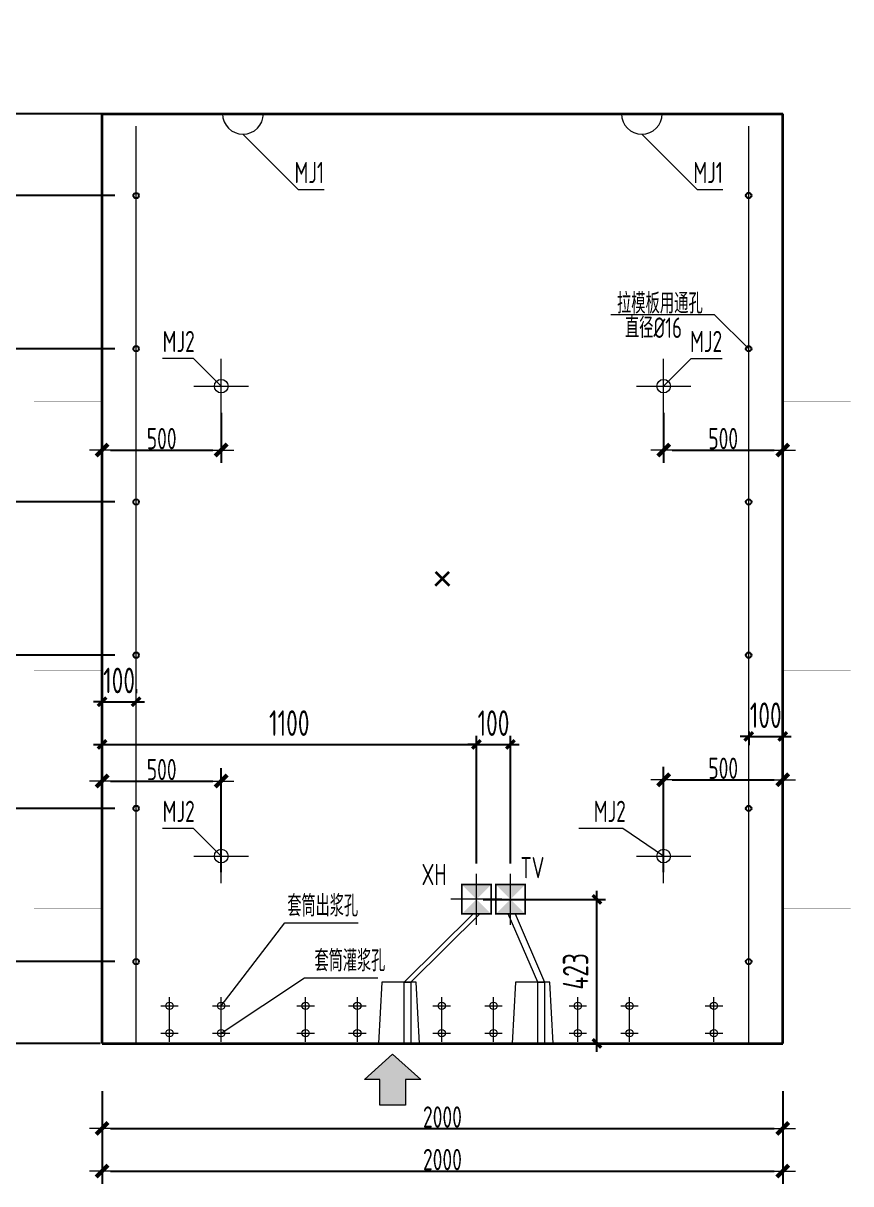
# Model space of a CAD drawing. Extents: x -85320 to 1679916, y -1321939 to 627.
# Drawn here: x 1567426 to 1577154, y -850904 to -837270 of the extents above; entities that cross this region are included whole.
import ezdxf
from ezdxf.enums import TextEntityAlignment as Align

# ---------------------------------------------------------------- set-up
doc = ezdxf.new("R2010")
doc.units = 0
doc.header["$LTSCALE"] = 1000
doc.linetypes.add('DOTE', pattern=[2.42, 2, -0.2, 0.02, -0.2])
for name, color, linetype in [('DIAN BOX', 7, 'Continuous'), ('S_WALL', 9, 'Continuous'), ('套筒垫片', 7, 'Continuous'), ('拉模', 7, 'Continuous'), ('详图符号', 7, 'Continuous')]:
    doc.layers.add(name, color=color, linetype=linetype)
for name, color, linetype, lineweight in [('WCOL', 7, 'Continuous', 0), ('参数表文字', 7, 'Continuous', 18), ('手孔', 6, 'Continuous', 0), ('直线', 7, 'Continuous', 18), ('预制墙埋件', 8, 'Continuous', 18), ('预制墙墙身水平筋', 130, 'Continuous', 18), ('预制墙墙身纵向受力筋', 1, 'Continuous', 18), ('预制墙详图标注', 3, 'Continuous', 18), ('预制墙详图轮廓', 3, 'Continuous', 35)]:
    doc.layers.add(name, color=color, linetype=linetype, lineweight=lineweight)
doc.styles.add('TSSD_Dimension', font='tssdeng.shx', dxfattribs={"width": 0.7, "bigfont": 'hztxt.shx'})
doc.styles.add('TSSD_Num', font='tssdeng.shx', dxfattribs={"width": 0.7, "bigfont": 'hztxt.shx'})
doc.styles.add('TSSD_Rein', font='Tssdeng.shx', dxfattribs={"width": 0.7, "bigfont": 'hztxt.shx'})
doc.styles.add('样式 1', font='yjkeng.shx', dxfattribs={"width": 0.7, "bigfont": 'yjkchn.shx'})
doc.dimstyles.new('标注', dxfattribs={"dimtxt": 300, "dimasz": 100, "dimexe": 100, "dimexo": 250, "dimgap": 100, "dimtad": 1, "dimdec": 0, "dimlfac": 0.25, "dimzin": 0, "dimdsep": 46, "dimtxsty": 'TSSD_Dimension', "dimblk": 'ARCHTICK', "dimcen": 0, "dimdle": 100, "dimclrt": 7, "dimadec": 0, "dimazin": 0, "dimtfac": 1, "dimtdec": 0, "dimtix": 1, "dimtmove": 2, "dimatfit": 3, "dimfxl": 1, "dimtolj": 1, "dimtzin": 0, "dimarcsym": 0})
doc.dimstyles.new('盈建科结构', dxfattribs={"dimscale": 100, "dimtxt": 2.5, "dimasz": 1, "dimexe": 1.5, "dimexo": 0.625, "dimgap": 0.1, "dimtad": 1, "dimdec": 0, "dimrnd": 1, "dimzin": 0, "dimdsep": 46, "dimtxsty": '样式 1', "dimblk": '_yjkbk', "dimblk1": 'ARCHTICK', "dimblk2": 'ARCHTICK', "dimcen": 0.09, "dimadec": 0, "dimazin": 0, "dimtfac": 1, "dimtdec": 4, "dimtix": 1, "dimtmove": 2, "dimatfit": 3, "dimfxl": 1, "dimtolj": 1, "dimtzin": 0, "dimarcsym": 0})

# ---------------------------------------------------------------- blocks, each defined once
blk = doc.blocks.new('_yjkbk')
blk.add_line((-1, 0), (1.5, 0))
blk.add_lwpolyline([(-0.7, -0.7, 0.5, 0.5, 0), (0.7, 0.7, 0.5, 0.5, 0)], format="xyseb")
blk = doc.blocks.new('*D1714')
at = {"layer": 'Defpoints', "color": 0, "transparency": 16777216}
for p in [(1568354, -849754), (1576354, -849754), (1576354, -850254)]:
    blk.add_point(p, dxfattribs=at)
at = {"layer": '预制墙详图标注', "color": 0, "lineweight": -2, "transparency": 16777216}
for p, q in [((1568354, -849816), (1568354, -850404)), ((1576354, -849816), (1576354, -850404)), ((1568454, -850254), (1576254, -850254))]:
    blk.add_line(p, q, dxfattribs=at)
at = {"layer": '预制墙详图标注', "color": 0, "lineweight": -2, "transparency": 16777216, "xscale": 100, "yscale": 100, "zscale": 100, "rotation": 180}
blk.add_blockref('_yjkbk', (1568354, -850254), dxfattribs=at)
at = {"layer": '预制墙详图标注', "color": 0, "lineweight": -2, "transparency": 16777216, "xscale": 100, "yscale": 100, "zscale": 100}
blk.add_blockref('_yjkbk', (1576354, -850254), dxfattribs=at)
at = {"layer": '预制墙详图标注', "color": 0, "transparency": 16777216, "insert": (1572354, -850244), "char_height": 250, "attachment_point": 8, "style": '样式 1'}
blk.add_mtext('\\A1;2000', dxfattribs=at)
blk = doc.blocks.new('_ArchTick')
at = {"color": 0, "linetype": 'ByBlock', "const_width": 0.4}
blk.add_lwpolyline([(-0.5, -0.5), (0.5, 0.5)], dxfattribs=at)
blk = doc.blocks.new('*D1715')
at = {"layer": 'Defpoints', "color": 0, "transparency": 16777216}
for p in [(1568354, -850254), (1576354, -850254), (1576354, -850754)]:
    blk.add_point(p, dxfattribs=at)
at = {"layer": '预制墙详图标注', "color": 0, "lineweight": -2, "transparency": 16777216}
for p, q in [((1568354, -850316), (1568354, -850904)), ((1576354, -850316), (1576354, -850904)), ((1568454, -850754), (1576254, -850754))]:
    blk.add_line(p, q, dxfattribs=at)
at = {"layer": '预制墙详图标注', "color": 0, "lineweight": -2, "transparency": 16777216, "xscale": 100, "yscale": 100, "zscale": 100, "rotation": 180}
blk.add_blockref('_yjkbk', (1568354, -850754), dxfattribs=at)
at = {"layer": '预制墙详图标注', "color": 0, "lineweight": -2, "transparency": 16777216, "xscale": 100, "yscale": 100, "zscale": 100}
blk.add_blockref('_yjkbk', (1576354, -850754), dxfattribs=at)
at = {"layer": '预制墙详图标注', "color": 0, "transparency": 16777216, "insert": (1572354, -850744), "char_height": 250, "attachment_point": 8, "style": '样式 1'}
blk.add_mtext('\\A1;2000', dxfattribs=at)
blk = doc.blocks.new('*D1669')
at = {"layer": 'Defpoints', "color": 0, "transparency": 16777216}
for p in [(1572582, -847562), (1574169, -847562), (1572634, -849254)]:
    blk.add_point(p, dxfattribs=at)
at = {"layer": 'WCOL', "color": 0, "lineweight": -2, "transparency": 16777216}
for p, q in [((1574169, -849354), (1574169, -847462)), ((1572832, -847562), (1574269, -847562)), ((1572884, -849254), (1574269, -849254))]:
    blk.add_line(p, q, dxfattribs=at)
at = {"layer": 'WCOL', "color": 0, "lineweight": -2, "transparency": 16777216, "xscale": 100, "yscale": 100, "zscale": 100}
for p, rotation in [((1574169, -847562), 90), ((1574169, -849254), 270)]:
    blk.add_blockref('_ArchTick', p, dxfattribs=dict(at, rotation=rotation))
at = {"layer": 'WCOL', "color": 7, "transparency": 16777216, "insert": (1573919, -848408), "char_height": 300, "attachment_point": 5, "rotation": 90, "style": 'TSSD_Dimension'}
blk.add_mtext('\\A1;423', dxfattribs=at)
blk = doc.blocks.new('线盒')
at = {"layer": 'DIAN BOX'}
h = blk.add_hatch(color=256, dxfattribs=at)
h.dxf.hatch_style = 1
h.paths.add_polyline_path([(1465682, -670175), (1465854, -670347), (1465510, -670347)])
at = {"color": 6, "const_width": 20}
blk.add_lwpolyline([(1465510, -670003), (1465854, -670003), (1465854, -670347), (1465510, -670347), (1465510, -670003)], dxfattribs=at)
at = {"layer": 'WCOL', "color": 4, "linetype": 'DOTE'}
for p, q in [((1465682, -670475), (1465682, -669876)), ((1465383, -670175), (1465982, -670175))]:
    blk.add_line(p, q, dxfattribs=at)
at = {"layer": 'WCOL', "color": 5}
blk.add_lwpolyline([(1465510, -670347), (1465854, -670347), (1465854, -670003), (1465510, -670003)], close=True, dxfattribs=at)
blk = doc.blocks.new('*D1670')
at = {"layer": 'Defpoints', "color": 0, "transparency": 16777216}
for p in [(1573154, -845742), (1572754, -847390), (1573154, -847390)]:
    blk.add_point(p, dxfattribs=at)
at = {"layer": 'WCOL', "color": 0, "lineweight": -2, "transparency": 16777216}
for p, q in [((1572754, -847140), (1572754, -845642)), ((1573154, -847140), (1573154, -845642)), ((1572754, -845742), (1572654, -845742)), ((1572754, -845742), (1573154, -845742)), ((1573154, -845742), (1573254, -845742))]:
    blk.add_line(p, q, dxfattribs=at)
at = {"layer": 'WCOL', "color": 0, "lineweight": -2, "transparency": 16777216, "xscale": 100, "yscale": 100, "zscale": 100}
blk.add_blockref('_ArchTick', (1572754, -845742), dxfattribs=at)
at = {"layer": 'WCOL', "color": 0, "lineweight": -2, "transparency": 16777216, "xscale": 100, "yscale": 100, "zscale": 100, "rotation": 180}
blk.add_blockref('_ArchTick', (1573154, -845742), dxfattribs=at)
at = {"layer": 'WCOL', "color": 7, "transparency": 16777216, "insert": (1572954, -845492), "char_height": 300, "attachment_point": 5, "style": 'TSSD_Dimension'}
blk.add_mtext('\\A1;100', dxfattribs=at)
blk = doc.blocks.new('*D1719')
at = {"layer": 'Defpoints', "color": 0, "transparency": 16777216}
for p in [(1572754, -845742), (1568354, -846514), (1572754, -847390)]:
    blk.add_point(p, dxfattribs=at)
at = {"layer": 'WCOL', "color": 0, "lineweight": -2, "transparency": 16777216}
for p, q in [((1568354, -846264), (1568354, -845642)), ((1572754, -847140), (1572754, -845642)), ((1568254, -845742), (1572854, -845742))]:
    blk.add_line(p, q, dxfattribs=at)
at = {"layer": 'WCOL', "color": 0, "lineweight": -2, "transparency": 16777216, "xscale": 100, "yscale": 100, "zscale": 100, "rotation": 180}
blk.add_blockref('_ArchTick', (1568354, -845742), dxfattribs=at)
at = {"layer": 'WCOL', "color": 0, "lineweight": -2, "transparency": 16777216, "xscale": 100, "yscale": 100, "zscale": 100}
blk.add_blockref('_ArchTick', (1572754, -845742), dxfattribs=at)
at = {"layer": 'WCOL', "color": 7, "transparency": 16777216, "insert": (1570554, -845492), "char_height": 300, "attachment_point": 5, "style": 'TSSD_Dimension'}
blk.add_mtext('\\A1;1100', dxfattribs=at)
blk = doc.blocks.new('*D2053')
at = {"layer": 'Defpoints', "color": 0, "transparency": 16777216}
for p in [(1568354, -841784), (1569754, -841784), (1569754, -842284)]:
    blk.add_point(p, dxfattribs=at)
at = {"layer": '预制墙详图标注', "color": 0, "lineweight": -2, "transparency": 16777216}
for p, q in [((1568354, -841846), (1568354, -842434)), ((1569754, -841846), (1569754, -842434)), ((1568454, -842284), (1569654, -842284))]:
    blk.add_line(p, q, dxfattribs=at)
at = {"layer": '预制墙详图标注', "color": 0, "lineweight": -2, "transparency": 16777216, "xscale": 100, "yscale": 100, "zscale": 100, "rotation": 180}
blk.add_blockref('_yjkbk', (1568354, -842284), dxfattribs=at)
at = {"layer": '预制墙详图标注', "color": 0, "lineweight": -2, "transparency": 16777216, "xscale": 100, "yscale": 100, "zscale": 100}
blk.add_blockref('_yjkbk', (1569754, -842284), dxfattribs=at)
at = {"layer": '预制墙详图标注', "color": 0, "transparency": 16777216, "insert": (1569054, -842274), "char_height": 250, "attachment_point": 8, "style": '样式 1'}
blk.add_mtext('\\A1;500', dxfattribs=at)
blk = doc.blocks.new('*D2054')
at = {"layer": 'Defpoints', "color": 0, "transparency": 16777216}
for p in [(1569754, -846172), (1568354, -847304), (1569754, -847304)]:
    blk.add_point(p, dxfattribs=at)
at = {"layer": '预制墙详图标注', "color": 0, "lineweight": -2, "transparency": 16777216}
for p, q in [((1568354, -847241), (1568354, -846022)), ((1569754, -847241), (1569754, -846022)), ((1568454, -846172), (1569654, -846172))]:
    blk.add_line(p, q, dxfattribs=at)
at = {"layer": '预制墙详图标注', "color": 0, "lineweight": -2, "transparency": 16777216, "xscale": 100, "yscale": 100, "zscale": 100, "rotation": 180}
blk.add_blockref('_yjkbk', (1568354, -846172), dxfattribs=at)
at = {"layer": '预制墙详图标注', "color": 0, "lineweight": -2, "transparency": 16777216, "xscale": 100, "yscale": 100, "zscale": 100}
blk.add_blockref('_yjkbk', (1569754, -846172), dxfattribs=at)
at = {"layer": '预制墙详图标注', "color": 0, "transparency": 16777216, "insert": (1569054, -846162), "char_height": 250, "attachment_point": 8, "style": '样式 1'}
blk.add_mtext('\\A1;500', dxfattribs=at)
blk = doc.blocks.new('*D2055')
at = {"layer": 'Defpoints', "color": 0, "transparency": 16777216}
for p in [(1574954, -841784), (1576354, -841784), (1576354, -842284)]:
    blk.add_point(p, dxfattribs=at)
at = {"layer": '预制墙详图标注', "color": 0, "lineweight": -2, "transparency": 16777216}
for p, q in [((1574954, -841846), (1574954, -842434)), ((1576354, -841846), (1576354, -842434)), ((1575054, -842284), (1576254, -842284))]:
    blk.add_line(p, q, dxfattribs=at)
at = {"layer": '预制墙详图标注', "color": 0, "lineweight": -2, "transparency": 16777216, "xscale": 100, "yscale": 100, "zscale": 100, "rotation": 180}
blk.add_blockref('_yjkbk', (1574954, -842284), dxfattribs=at)
at = {"layer": '预制墙详图标注', "color": 0, "lineweight": -2, "transparency": 16777216, "xscale": 100, "yscale": 100, "zscale": 100}
blk.add_blockref('_yjkbk', (1576354, -842284), dxfattribs=at)
at = {"layer": '预制墙详图标注', "color": 0, "transparency": 16777216, "insert": (1575654, -842274), "char_height": 250, "attachment_point": 8, "style": '样式 1'}
blk.add_mtext('\\A1;500', dxfattribs=at)
blk = doc.blocks.new('*D2056')
at = {"layer": 'Defpoints', "color": 0, "transparency": 16777216}
for p in [(1576354, -846157), (1574954, -847304), (1576354, -847304)]:
    blk.add_point(p, dxfattribs=at)
at = {"layer": '预制墙详图标注', "color": 0, "lineweight": -2, "transparency": 16777216}
for p, q in [((1574954, -847241), (1574954, -846007)), ((1576354, -847241), (1576354, -846007)), ((1575054, -846157), (1576254, -846157))]:
    blk.add_line(p, q, dxfattribs=at)
at = {"layer": '预制墙详图标注', "color": 0, "lineweight": -2, "transparency": 16777216, "xscale": 100, "yscale": 100, "zscale": 100, "rotation": 180}
blk.add_blockref('_yjkbk', (1574954, -846157), dxfattribs=at)
at = {"layer": '预制墙详图标注', "color": 0, "lineweight": -2, "transparency": 16777216, "xscale": 100, "yscale": 100, "zscale": 100}
blk.add_blockref('_yjkbk', (1576354, -846157), dxfattribs=at)
at = {"layer": '预制墙详图标注', "color": 0, "transparency": 16777216, "insert": (1575654, -846147), "char_height": 250, "attachment_point": 8, "style": '样式 1'}
blk.add_mtext('\\A1;500', dxfattribs=at)
blk = doc.blocks.new('*D2745')
at = {"layer": 'Defpoints', "color": 0, "transparency": 16777216}
for p in [(1575954, -845342), (1576354, -845342), (1576354, -845649)]:
    blk.add_point(p, dxfattribs=at)
at = {"layer": '拉模', "color": 0, "lineweight": -2, "transparency": 16777216}
for p, q in [((1575954, -845649), (1575854, -845649)), ((1575954, -845592), (1575954, -845749)), ((1575954, -845649), (1576354, -845649)), ((1576354, -845592), (1576354, -845749)), ((1576354, -845649), (1576454, -845649))]:
    blk.add_line(p, q, dxfattribs=at)
at = {"layer": '拉模', "color": 0, "lineweight": -2, "transparency": 16777216, "xscale": 100, "yscale": 100, "zscale": 100}
blk.add_blockref('_ArchTick', (1575954, -845649), dxfattribs=at)
at = {"layer": '拉模', "color": 0, "lineweight": -2, "transparency": 16777216, "xscale": 100, "yscale": 100, "zscale": 100, "rotation": 180}
blk.add_blockref('_ArchTick', (1576354, -845649), dxfattribs=at)
at = {"layer": '拉模', "color": 7, "lineweight": 0, "transparency": 16777216, "insert": (1576154, -845399), "char_height": 300, "attachment_point": 5, "style": 'TSSD_Dimension'}
blk.add_mtext('\\A1;100', dxfattribs=at)
blk = doc.blocks.new('*D3015')
at = {"layer": 'Defpoints', "color": 0, "transparency": 16777216}
for p in [(1020088, -842247), (1021395, -842247), (1021395, -843207)]:
    blk.add_point(p, dxfattribs=at)
at = {"layer": '拉模', "color": 0, "lineweight": -2, "transparency": 16777216}
for p, q in [((1020088, -843307), (1020088, -842147)), ((1021145, -842247), (1019988, -842247)), ((1021145, -843207), (1019988, -843207))]:
    blk.add_line(p, q, dxfattribs=at)
at = {"layer": '拉模', "color": 0, "lineweight": -2, "transparency": 16777216, "xscale": 100, "yscale": 100, "zscale": 100}
for p, rotation in [((1020088, -842247), 90), ((1020088, -843207), 270)]:
    blk.add_blockref('_ArchTick', p, dxfattribs=dict(at, rotation=rotation))
at = {"layer": '拉模', "color": 7, "transparency": 16777216, "insert": (1019838, -842727), "char_height": 300, "attachment_point": 5, "rotation": 90, "style": 'TSSD_Dimension'}
blk.add_mtext('\\A1;240', dxfattribs=at)
blk = doc.blocks.new('*D3016')
at = {"layer": 'Defpoints', "color": 0, "transparency": 16777216}
for p in [(1021167, -839295), (1021567, -839194), (1021567, -839295)]:
    blk.add_point(p, dxfattribs=at)
at = {"layer": '拉模', "color": 0, "lineweight": -2, "transparency": 16777216}
for p, q in [((1021167, -839045), (1021167, -839094)), ((1021567, -839045), (1021567, -839094)), ((1021167, -839194), (1021067, -839194)), ((1021167, -839194), (1021567, -839194)), ((1021567, -839194), (1021667, -839194))]:
    blk.add_line(p, q, dxfattribs=at)
at = {"layer": '拉模', "color": 0, "lineweight": -2, "transparency": 16777216, "xscale": 100, "yscale": 100, "zscale": 100}
blk.add_blockref('_ArchTick', (1021167, -839194), dxfattribs=at)
at = {"layer": '拉模', "color": 0, "lineweight": -2, "transparency": 16777216, "xscale": 100, "yscale": 100, "zscale": 100, "rotation": 180}
blk.add_blockref('_ArchTick', (1021567, -839194), dxfattribs=at)
at = {"layer": '拉模', "color": 7, "transparency": 16777216, "insert": (1021367, -838944), "char_height": 300, "attachment_point": 5, "style": 'TSSD_Dimension'}
blk.add_mtext('\\A1;100', dxfattribs=at)
blk = doc.blocks.new('*D3017')
at = {"layer": 'Defpoints', "color": 0, "transparency": 16777216}
for p in [(1021567, -840447), (1020088, -842247), (1021567, -842247)]:
    blk.add_point(p, dxfattribs=at)
at = {"layer": '拉模', "color": 0, "lineweight": -2, "transparency": 16777216}
for p, q in [((1020088, -840347), (1020088, -842347)), ((1021317, -840447), (1019988, -840447)), ((1021317, -842247), (1019988, -842247))]:
    blk.add_line(p, q, dxfattribs=at)
at = {"layer": '拉模', "color": 0, "lineweight": -2, "transparency": 16777216, "xscale": 100, "yscale": 100, "zscale": 100}
for p, rotation in [((1020088, -840447), 90), ((1020088, -842247), 270)]:
    blk.add_blockref('_ArchTick', p, dxfattribs=dict(at, rotation=rotation))
at = {"layer": '拉模', "color": 7, "transparency": 16777216, "insert": (1019838, -841347), "char_height": 300, "attachment_point": 5, "rotation": 90, "style": 'TSSD_Dimension'}
blk.add_mtext('\\A1;450', dxfattribs=at)
blk = doc.blocks.new('*D3018')
at = {"layer": 'Defpoints', "color": 0, "transparency": 16777216}
for p in [(1021567, -838647), (1020088, -840447), (1021567, -840447)]:
    blk.add_point(p, dxfattribs=at)
at = {"layer": '拉模', "color": 0, "lineweight": -2, "transparency": 16777216}
for p, q in [((1020088, -838547), (1020088, -840547)), ((1021317, -838647), (1019988, -838647)), ((1021317, -840447), (1019988, -840447))]:
    blk.add_line(p, q, dxfattribs=at)
at = {"layer": '拉模', "color": 0, "lineweight": -2, "transparency": 16777216, "xscale": 100, "yscale": 100, "zscale": 100}
for p, rotation in [((1020088, -838647), 90), ((1020088, -840447), 270)]:
    blk.add_blockref('_ArchTick', p, dxfattribs=dict(at, rotation=rotation))
at = {"layer": '拉模', "color": 7, "transparency": 16777216, "insert": (1019838, -839547), "char_height": 300, "attachment_point": 5, "rotation": 90, "style": 'TSSD_Dimension'}
blk.add_mtext('\\A1;450', dxfattribs=at)
blk = doc.blocks.new('*D3019')
at = {"layer": 'Defpoints', "color": 0, "transparency": 16777216}
for p in [(1021567, -836847), (1020088, -838647), (1021567, -838647)]:
    blk.add_point(p, dxfattribs=at)
at = {"layer": '拉模', "color": 0, "lineweight": -2, "transparency": 16777216}
for p, q in [((1021317, -836847), (1019988, -836847)), ((1020088, -836747), (1020088, -838747)), ((1021317, -838647), (1019988, -838647))]:
    blk.add_line(p, q, dxfattribs=at)
at = {"layer": '拉模', "color": 0, "lineweight": -2, "transparency": 16777216, "xscale": 100, "yscale": 100, "zscale": 100}
for p, rotation in [((1020088, -836847), 90), ((1020088, -838647), 270)]:
    blk.add_blockref('_ArchTick', p, dxfattribs=dict(at, rotation=rotation))
at = {"layer": '拉模', "color": 7, "transparency": 16777216, "insert": (1019838, -837747), "char_height": 300, "attachment_point": 5, "rotation": 90, "style": 'TSSD_Dimension'}
blk.add_mtext('\\A1;450', dxfattribs=at)
blk = doc.blocks.new('*D3020')
at = {"layer": 'Defpoints', "color": 0, "transparency": 16777216}
for p in [(1021567, -835047), (1020088, -836847), (1021567, -836847)]:
    blk.add_point(p, dxfattribs=at)
at = {"layer": '拉模', "color": 0, "lineweight": -2, "transparency": 16777216}
for p, q in [((1020088, -834947), (1020088, -836947)), ((1021317, -835047), (1019988, -835047)), ((1021317, -836847), (1019988, -836847))]:
    blk.add_line(p, q, dxfattribs=at)
at = {"layer": '拉模', "color": 0, "lineweight": -2, "transparency": 16777216, "xscale": 100, "yscale": 100, "zscale": 100}
for p, rotation in [((1020088, -835047), 90), ((1020088, -836847), 270)]:
    blk.add_blockref('_ArchTick', p, dxfattribs=dict(at, rotation=rotation))
at = {"layer": '拉模', "color": 7, "transparency": 16777216, "insert": (1019838, -835947), "char_height": 300, "attachment_point": 5, "rotation": 90, "style": 'TSSD_Dimension'}
blk.add_mtext('\\A1;450', dxfattribs=at)
blk = doc.blocks.new('*D3021')
at = {"layer": 'Defpoints', "color": 0, "transparency": 16777216}
for p in [(1021567, -833247), (1020088, -835047), (1021567, -835047)]:
    blk.add_point(p, dxfattribs=at)
at = {"layer": '拉模', "color": 0, "lineweight": -2, "transparency": 16777216}
for p, q in [((1020088, -833147), (1020088, -835147)), ((1021317, -833247), (1019988, -833247)), ((1021317, -835047), (1019988, -835047))]:
    blk.add_line(p, q, dxfattribs=at)
at = {"layer": '拉模', "color": 0, "lineweight": -2, "transparency": 16777216, "xscale": 100, "yscale": 100, "zscale": 100}
for p, rotation in [((1020088, -833247), 90), ((1020088, -835047), 270)]:
    blk.add_blockref('_ArchTick', p, dxfattribs=dict(at, rotation=rotation))
at = {"layer": '拉模', "color": 7, "transparency": 16777216, "insert": (1019838, -834147), "char_height": 300, "attachment_point": 5, "rotation": 90, "style": 'TSSD_Dimension'}
blk.add_mtext('\\A1;450', dxfattribs=at)
blk = doc.blocks.new('*D3022')
at = {"layer": 'Defpoints', "color": 0, "transparency": 16777216}
for p in [(1020088, -832287), (1021567, -832287), (1021567, -833247)]:
    blk.add_point(p, dxfattribs=at)
at = {"layer": '拉模', "color": 0, "lineweight": -2, "transparency": 16777216}
for p, q in [((1020088, -833347), (1020088, -832187)), ((1021317, -832287), (1019988, -832287)), ((1021317, -833247), (1019988, -833247))]:
    blk.add_line(p, q, dxfattribs=at)
at = {"layer": '拉模', "color": 0, "lineweight": -2, "transparency": 16777216, "xscale": 100, "yscale": 100, "zscale": 100}
for p, rotation in [((1020088, -832287), 90), ((1020088, -833247), 270)]:
    blk.add_blockref('_ArchTick', p, dxfattribs=dict(at, rotation=rotation))
at = {"layer": '拉模', "color": 7, "transparency": 16777216, "insert": (1019838, -832767), "char_height": 300, "attachment_point": 5, "rotation": 90, "style": 'TSSD_Dimension'}
blk.add_mtext('\\A1;240', dxfattribs=at)
blk = doc.blocks.new('拉模孔')
at = {"layer": 'S_WALL'}
for centre in [(1021567.4, -833246.6), (1021567.4, -835046.6), (1021567.4, -836846.6), (1021567.4, -838646.6), (1021567.4, -840446.6), (1021567.4, -842246.6)]:
    blk.add_circle(centre, 32, dxfattribs=at)
at = {"layer": '拉模', "color": 3, "lineweight": 0}
blk.add_line((1021567.4, -843206.6), (1021567.4, -832432.7), dxfattribs=at)
at = {"layer": '拉模', "color": 3}
for base, p1, p2, picture, middle in [((1020088.1, -832286.6), (1021567.4, -833246.6), (1021567.4, -832286.6), '*D3022', (1019838.1, -832766.6)), ((1020088.1, -835046.6), (1021567.4, -833246.6), (1021567.4, -835046.6), '*D3021', (1019838.1, -834146.6)), ((1020088.1, -836846.6), (1021567.4, -835046.6), (1021567.4, -836846.6), '*D3020', (1019838.1, -835946.6)), ((1020088.1, -838646.6), (1021567.4, -836846.6), (1021567.4, -838646.6), '*D3019', (1019838.1, -837746.6)), ((1020088.1, -840446.6), (1021567.4, -838646.6), (1021567.4, -840446.6), '*D3018', (1019838.1, -839546.6)), ((1020088.1, -842246.6), (1021567.4, -840446.6), (1021567.4, -842246.6), '*D3017', (1019838.1, -841346.6)), ((1020088.1, -842246.6), (1021395.2, -843206.6), (1021395.2, -842246.6), '*D3015', (1019838.1, -842726.6))]:
    dim = blk.add_linear_dim(base=base, p1=p1, p2=p2, angle=90, dimstyle='标注', dxfattribs=at)
    dim.commit()
    dim.dimension.update_dxf_attribs({"geometry": picture, "text_midpoint": middle})
dim = blk.add_linear_dim(base=(1021567.4, -839193.9), p1=(1021167.4, -839294.6), p2=(1021567.4, -839294.6), dimstyle='标注', dxfattribs=at)
dim.commit()
dim.dimension.update_dxf_attribs({"geometry": '*D3016', "text_midpoint": (1021367.4, -838943.9)})

msp = doc.modelspace()

# ---------------------------------------------------------------- hatches: boundary and pattern name
at = {"layer": 'DIAN BOX'}
h = msp.add_hatch(color=256, dxfattribs=at)
h.dxf.hatch_style = 1
h.paths.add_polyline_path([(1572753.684, -847561.636), (1572925.684, -847389.636), (1572581.684, -847389.636)])
h = msp.add_hatch(color=256, dxfattribs=at)
h.dxf.hatch_style = 1
h.paths.add_polyline_path([(1573153.684, -847561.636), (1573325.684, -847389.636), (1572981.684, -847389.636)])
at = {"layer": 'WCOL'}
h = msp.add_hatch(color=4, dxfattribs=at)
h.dxf.hatch_style = 1
h.paths.add_polyline_path([(1572098.15, -849679.063), (1571918.15, -849679.063), (1571918.15, -849979.063), (1571618.15, -849979.063), (1571618.15, -849679.063), (1571438.15, -849679.063), (1571768.15, -849379.063)])

# ---------------------------------------------------------------- linework, layer by layer
at = {"layer": 'S_WALL'}
for centre in [(1575953.684, -839293.637), (1575953.684, -841093.637), (1575953.684, -842893.637), (1575953.684, -844693.637), (1575953.684, -846493.637), (1575953.684, -848293.637)]:
    msp.add_circle(centre, 32, dxfattribs=at)
at = {"layer": 'WCOL', "color": 7}
for points in [[(1571903.882, -848533.636), (1571983.882, -848533.636), (1572793.684, -847733.636), (1572713.684, -847733.636)], [(1573555.067, -848533.636), (1573475.067, -848533.636), (1573128.472, -847733.636), (1573208.472, -847733.636)]]:
    msp.add_lwpolyline(points, close=True, dxfattribs=at)
at = {"layer": 'WCOL'}
msp.add_lwpolyline([(1572098.15, -849679.063), (1571918.15, -849679.063), (1571918.15, -849979.063), (1571618.15, -849979.063), (1571618.15, -849679.063), (1571438.15, -849679.063), (1571768.15, -849379.063), (1572098.15, -849679.063)], dxfattribs=at)
at = {"layer": '套筒垫片', "linetype": 'Continuous', "lineweight": 0}
msp.add_lwpolyline([(1575953.684, -841093.637), (1575553.684, -840693.637), (1574333.609, -840693.637)], dxfattribs=at)
at = {"layer": '手孔', "color": 6}
for points in [[(1571603.413, -849253.636), (1572083.413, -849253.636), (1572043.413, -848533.636), (1571643.413, -848533.636)], [(1573174.597, -849253.636), (1573654.597, -849253.636), (1573614.597, -848533.636), (1573214.597, -848533.636)]]:
    msp.add_lwpolyline(points, close=True, dxfattribs=at)
at = {"layer": '手孔', "color": 4}
for points in [[(1571983.882, -849253.636), (1571903.882, -849253.636), (1571903.882, -848533.636), (1571983.882, -848533.636)], [(1573555.067, -849253.636), (1573475.067, -849253.636), (1573475.067, -848533.636), (1573555.067, -848533.636)]]:
    msp.add_lwpolyline(points, close=True, dxfattribs=at)
at = {"layer": '拉模', "color": 3, "lineweight": 0}
msp.add_line((1575953.684, -849253.637), (1575953.684, -838479.737), dxfattribs=at)
at = {"layer": '直线', "lineweight": 18}
for points in [[(1570009.684, -838573.636), (1570659.684, -839223.636), (1570962.568, -839223.636)], [(1574697.684, -838573.636), (1575347.684, -839223.636), (1575650.568, -839223.636)], [(1569753.684, -841533.636), (1569428.684, -841208.636), (1569065.222, -841208.636)], [(1574953.684, -841533.636), (1575278.684, -841208.636), (1575642.145, -841208.636)], [(1569753.684, -847053.636), (1569428.684, -846728.636), (1569065.222, -846728.636)], [(1574953.684, -847053.636), (1574475.252, -846728.636), (1573958.609, -846728.636)], [(1569753.684, -848813.636), (1570502.263, -847838.636), (1571362.105, -847838.636)], [(1569753.684, -849133.636), (1570733.605, -848483.636), (1571593.448, -848483.636)]]:
    msp.add_lwpolyline(points, dxfattribs=at)
at = {"layer": '预制墙埋件', "lineweight": 18}
for p, q in [((1569753.684, -841853.636), (1569753.684, -841213.636)), ((1574953.684, -841853.636), (1574953.684, -841213.636)), ((1569433.684, -841533.636), (1570073.684, -841533.636)), ((1574633.684, -841533.636), (1575273.684, -841533.636)), ((1569753.684, -847373.636), (1569753.684, -846733.636)), ((1574953.684, -847373.636), (1574953.684, -846733.636)), ((1569433.684, -847053.636), (1570073.684, -847053.636)), ((1574633.684, -847053.636), (1575273.684, -847053.636))]:
    msp.add_line(p, q, dxfattribs=at)
for centre in [(1569753.684, -841533.636), (1574953.684, -841533.636), (1569753.684, -847053.636), (1574953.684, -847053.636)]:
    msp.add_circle(centre, 80, dxfattribs=at)
for centre in [(1570009.684, -838333.636), (1574697.684, -838333.636)]:
    msp.add_arc(centre, 240, 180, 0, dxfattribs=at)
at = {"layer": '预制墙墙身水平筋', "lineweight": 18, "const_width": 0.18}
for points in [[(1567690.219, -838493.636), (1567553.684, -838493.636), (1567553.684, -838453.636), (1568353.684, -838453.636), (1568353.684, -838493.636), (1567553.684, -838493.636), (1567553.684, -838453.636), (1567690.219, -838453.636)], [(1567690.219, -838493.636), (1567553.684, -838493.636), (1567553.684, -838453.636), (1568353.684, -838453.636), (1568353.684, -838493.636), (1567553.684, -838493.636), (1567553.684, -838453.636), (1567690.219, -838453.636)], [(1576353.684, -838453.636), (1577153.684, -838453.636), (1577153.684, -838493.636), (1577017.148, -838493.636), (1577017.148, -838453.636), (1577153.684, -838453.636), (1577153.684, -838493.636), (1576353.684, -838493.636)], [(1576353.684, -838453.636), (1577153.684, -838453.636), (1577153.684, -838493.636), (1577017.148, -838493.636), (1577017.148, -838453.636), (1577153.684, -838453.636), (1577153.684, -838493.636), (1576353.684, -838493.636)], [(1567690.219, -839313.636), (1567553.684, -839313.636), (1567553.684, -839273.636), (1568353.684, -839273.636), (1568353.684, -839313.636), (1567553.684, -839313.636), (1567553.684, -839273.636), (1567690.219, -839273.636)], [(1567690.219, -839313.636), (1567553.684, -839313.636), (1567553.684, -839273.636), (1568353.684, -839273.636), (1568353.684, -839313.636), (1567553.684, -839313.636), (1567553.684, -839273.636), (1567690.219, -839273.636)], [(1576353.684, -839273.636), (1577153.684, -839273.636), (1577153.684, -839313.636), (1577017.148, -839313.636), (1577017.148, -839273.636), (1577153.684, -839273.636), (1577153.684, -839313.636), (1576353.684, -839313.636)], [(1576353.684, -839273.636), (1577153.684, -839273.636), (1577153.684, -839313.636), (1577017.148, -839313.636), (1577017.148, -839273.636), (1577153.684, -839273.636), (1577153.684, -839313.636), (1576353.684, -839313.636)], [(1567690.219, -840113.636), (1567553.684, -840113.636), (1567553.684, -840073.636), (1568353.684, -840073.636), (1568353.684, -840113.636), (1567553.684, -840113.636), (1567553.684, -840073.636), (1567690.219, -840073.636)], [(1567690.219, -840113.636), (1567553.684, -840113.636), (1567553.684, -840073.636), (1568353.684, -840073.636), (1568353.684, -840113.636), (1567553.684, -840113.636), (1567553.684, -840073.636), (1567690.219, -840073.636)], [(1576353.684, -840073.636), (1577153.684, -840073.636), (1577153.684, -840113.636), (1577017.148, -840113.636), (1577017.148, -840073.636), (1577153.684, -840073.636), (1577153.684, -840113.636), (1576353.684, -840113.636)], [(1576353.684, -840073.636), (1577153.684, -840073.636), (1577153.684, -840113.636), (1577017.148, -840113.636), (1577017.148, -840073.636), (1577153.684, -840073.636), (1577153.684, -840113.636), (1576353.684, -840113.636)], [(1567690.219, -840913.636), (1567553.684, -840913.636), (1567553.684, -840873.636), (1568353.684, -840873.636), (1568353.684, -840913.636), (1567553.684, -840913.636), (1567553.684, -840873.636), (1567690.219, -840873.636)], [(1567690.219, -840913.636), (1567553.684, -840913.636), (1567553.684, -840873.636), (1568353.684, -840873.636), (1568353.684, -840913.636), (1567553.684, -840913.636), (1567553.684, -840873.636), (1567690.219, -840873.636)], [(1576353.684, -840873.636), (1577153.684, -840873.636), (1577153.684, -840913.636), (1577017.148, -840913.636), (1577017.148, -840873.636), (1577153.684, -840873.636), (1577153.684, -840913.636), (1576353.684, -840913.636)], [(1576353.684, -840873.636), (1577153.684, -840873.636), (1577153.684, -840913.636), (1577017.148, -840913.636), (1577017.148, -840873.636), (1577153.684, -840873.636), (1577153.684, -840913.636), (1576353.684, -840913.636)], [(1567690.219, -841713.636), (1567553.684, -841713.636), (1567553.684, -841673.636), (1568353.684, -841673.636), (1568353.684, -841713.636), (1567553.684, -841713.636), (1567553.684, -841673.636), (1567690.219, -841673.636)], [(1567690.219, -841713.636), (1567553.684, -841713.636), (1567553.684, -841673.636), (1568353.684, -841673.636), (1568353.684, -841713.636), (1567553.684, -841713.636), (1567553.684, -841673.636), (1567690.219, -841673.636)], [(1576353.684, -841673.636), (1577153.684, -841673.636), (1577153.684, -841713.636), (1577017.148, -841713.636), (1577017.148, -841673.636), (1577153.684, -841673.636), (1577153.684, -841713.636), (1576353.684, -841713.636)], [(1576353.684, -841673.636), (1577153.684, -841673.636), (1577153.684, -841713.636), (1577017.148, -841713.636), (1577017.148, -841673.636), (1577153.684, -841673.636), (1577153.684, -841713.636), (1576353.684, -841713.636)], [(1567690.219, -842513.636), (1567553.684, -842513.636), (1567553.684, -842473.636), (1568353.684, -842473.636), (1568353.684, -842513.636), (1567553.684, -842513.636), (1567553.684, -842473.636), (1567690.219, -842473.636)], [(1567690.219, -842513.636), (1567553.684, -842513.636), (1567553.684, -842473.636), (1568353.684, -842473.636), (1568353.684, -842513.636), (1567553.684, -842513.636), (1567553.684, -842473.636), (1567690.219, -842473.636)], [(1576353.684, -842473.636), (1577153.684, -842473.636), (1577153.684, -842513.636), (1577017.148, -842513.636), (1577017.148, -842473.636), (1577153.684, -842473.636), (1577153.684, -842513.636), (1576353.684, -842513.636)], [(1576353.684, -842473.636), (1577153.684, -842473.636), (1577153.684, -842513.636), (1577017.148, -842513.636), (1577017.148, -842473.636), (1577153.684, -842473.636), (1577153.684, -842513.636), (1576353.684, -842513.636)], [(1567690.219, -843313.636), (1567553.684, -843313.636), (1567553.684, -843273.636), (1568353.684, -843273.636), (1568353.684, -843313.636), (1567553.684, -843313.636), (1567553.684, -843273.636), (1567690.219, -843273.636)], [(1567690.219, -843313.636), (1567553.684, -843313.636), (1567553.684, -843273.636), (1568353.684, -843273.636), (1568353.684, -843313.636), (1567553.684, -843313.636), (1567553.684, -843273.636), (1567690.219, -843273.636)], [(1576353.684, -843273.636), (1577153.684, -843273.636), (1577153.684, -843313.636), (1577017.148, -843313.636), (1577017.148, -843273.636), (1577153.684, -843273.636), (1577153.684, -843313.636), (1576353.684, -843313.636)], [(1576353.684, -843273.636), (1577153.684, -843273.636), (1577153.684, -843313.636), (1577017.148, -843313.636), (1577017.148, -843273.636), (1577153.684, -843273.636), (1577153.684, -843313.636), (1576353.684, -843313.636)], [(1567690.219, -844113.636), (1567553.684, -844113.636), (1567553.684, -844073.636), (1568353.684, -844073.636), (1568353.684, -844113.636), (1567553.684, -844113.636), (1567553.684, -844073.636), (1567690.219, -844073.636)], [(1567690.219, -844113.636), (1567553.684, -844113.636), (1567553.684, -844073.636), (1568353.684, -844073.636), (1568353.684, -844113.636), (1567553.684, -844113.636), (1567553.684, -844073.636), (1567690.219, -844073.636)], [(1576353.684, -844073.636), (1577153.684, -844073.636), (1577153.684, -844113.636), (1577017.148, -844113.636), (1577017.148, -844073.636), (1577153.684, -844073.636), (1577153.684, -844113.636), (1576353.684, -844113.636)], [(1576353.684, -844073.636), (1577153.684, -844073.636), (1577153.684, -844113.636), (1577017.148, -844113.636), (1577017.148, -844073.636), (1577153.684, -844073.636), (1577153.684, -844113.636), (1576353.684, -844113.636)], [(1567690.219, -844913.636), (1567553.684, -844913.636), (1567553.684, -844873.636), (1568353.684, -844873.636), (1568353.684, -844913.636), (1567553.684, -844913.636), (1567553.684, -844873.636), (1567690.219, -844873.636)], [(1567690.219, -844913.636), (1567553.684, -844913.636), (1567553.684, -844873.636), (1568353.684, -844873.636), (1568353.684, -844913.636), (1567553.684, -844913.636), (1567553.684, -844873.636), (1567690.219, -844873.636)], [(1576353.684, -844873.636), (1577153.684, -844873.636), (1577153.684, -844913.636), (1577017.148, -844913.636), (1577017.148, -844873.636), (1577153.684, -844873.636), (1577153.684, -844913.636), (1576353.684, -844913.636)], [(1576353.684, -844873.636), (1577153.684, -844873.636), (1577153.684, -844913.636), (1577017.148, -844913.636), (1577017.148, -844873.636), (1577153.684, -844873.636), (1577153.684, -844913.636), (1576353.684, -844913.636)], [(1567690.219, -845713.636), (1567553.684, -845713.636), (1567553.684, -845673.636), (1568353.684, -845673.636), (1568353.684, -845713.636), (1567553.684, -845713.636), (1567553.684, -845673.636), (1567690.219, -845673.636)], [(1567690.219, -845713.636), (1567553.684, -845713.636), (1567553.684, -845673.636), (1568353.684, -845673.636), (1568353.684, -845713.636), (1567553.684, -845713.636), (1567553.684, -845673.636), (1567690.219, -845673.636)], [(1576353.684, -845673.636), (1577153.684, -845673.636), (1577153.684, -845713.636), (1577017.148, -845713.636), (1577017.148, -845673.636), (1577153.684, -845673.636), (1577153.684, -845713.636), (1576353.684, -845713.636)], [(1576353.684, -845673.636), (1577153.684, -845673.636), (1577153.684, -845713.636), (1577017.148, -845713.636), (1577017.148, -845673.636), (1577153.684, -845673.636), (1577153.684, -845713.636), (1576353.684, -845713.636)], [(1567690.219, -846513.636), (1567553.684, -846513.636), (1567553.684, -846473.636), (1568353.684, -846473.636), (1568353.684, -846513.636), (1567553.684, -846513.636), (1567553.684, -846473.636), (1567690.219, -846473.636)], [(1567690.219, -846513.636), (1567553.684, -846513.636), (1567553.684, -846473.636), (1568353.684, -846473.636), (1568353.684, -846513.636), (1567553.684, -846513.636), (1567553.684, -846473.636), (1567690.219, -846473.636)], [(1576353.684, -846473.636), (1577153.684, -846473.636), (1577153.684, -846513.636), (1577017.148, -846513.636), (1577017.148, -846473.636), (1577153.684, -846473.636), (1577153.684, -846513.636), (1576353.684, -846513.636)], [(1576353.684, -846473.636), (1577153.684, -846473.636), (1577153.684, -846513.636), (1577017.148, -846513.636), (1577017.148, -846473.636), (1577153.684, -846473.636), (1577153.684, -846513.636), (1576353.684, -846513.636)], [(1567690.219, -847313.636), (1567553.684, -847313.636), (1567553.684, -847273.636), (1568353.684, -847273.636), (1568353.684, -847313.636), (1567553.684, -847313.636), (1567553.684, -847273.636), (1567690.219, -847273.636)], [(1567690.219, -847313.636), (1567553.684, -847313.636), (1567553.684, -847273.636), (1568353.684, -847273.636), (1568353.684, -847313.636), (1567553.684, -847313.636), (1567553.684, -847273.636), (1567690.219, -847273.636)], [(1576353.684, -847273.636), (1577153.684, -847273.636), (1577153.684, -847313.636), (1577017.148, -847313.636), (1577017.148, -847273.636), (1577153.684, -847273.636), (1577153.684, -847313.636), (1576353.684, -847313.636)], [(1576353.684, -847273.636), (1577153.684, -847273.636), (1577153.684, -847313.636), (1577017.148, -847313.636), (1577017.148, -847273.636), (1577153.684, -847273.636), (1577153.684, -847313.636), (1576353.684, -847313.636)], [(1567690.219, -847713.636), (1567553.684, -847713.636), (1567553.684, -847673.636), (1568353.684, -847673.636), (1568353.684, -847713.636), (1567553.684, -847713.636), (1567553.684, -847673.636), (1567690.219, -847673.636)], [(1567690.219, -847713.636), (1567553.684, -847713.636), (1567553.684, -847673.636), (1568353.684, -847673.636), (1568353.684, -847713.636), (1567553.684, -847713.636), (1567553.684, -847673.636), (1567690.219, -847673.636)], [(1576353.684, -847673.636), (1577153.684, -847673.636), (1577153.684, -847713.636), (1577017.148, -847713.636), (1577017.148, -847673.636), (1577153.684, -847673.636), (1577153.684, -847713.636), (1576353.684, -847713.636)], [(1576353.684, -847673.636), (1577153.684, -847673.636), (1577153.684, -847713.636), (1577017.148, -847713.636), (1577017.148, -847673.636), (1577153.684, -847673.636), (1577153.684, -847713.636), (1576353.684, -847713.636)], [(1567690.219, -848113.636), (1567553.684, -848113.636), (1567553.684, -848073.636), (1568353.684, -848073.636), (1568353.684, -848113.636), (1567553.684, -848113.636), (1567553.684, -848073.636), (1567690.219, -848073.636)], [(1567690.219, -848113.636), (1567553.684, -848113.636), (1567553.684, -848073.636), (1568353.684, -848073.636), (1568353.684, -848113.636), (1567553.684, -848113.636), (1567553.684, -848073.636), (1567690.219, -848073.636)], [(1576353.684, -848073.636), (1577153.684, -848073.636), (1577153.684, -848113.636), (1577017.148, -848113.636), (1577017.148, -848073.636), (1577153.684, -848073.636), (1577153.684, -848113.636), (1576353.684, -848113.636)], [(1576353.684, -848073.636), (1577153.684, -848073.636), (1577153.684, -848113.636), (1577017.148, -848113.636), (1577017.148, -848073.636), (1577153.684, -848073.636), (1577153.684, -848113.636), (1576353.684, -848113.636)], [(1567690.219, -848513.636), (1567553.684, -848513.636), (1567553.684, -848473.636), (1568353.684, -848473.636), (1568353.684, -848513.636), (1567553.684, -848513.636), (1567553.684, -848473.636), (1567690.219, -848473.636)], [(1567690.219, -848513.636), (1567553.684, -848513.636), (1567553.684, -848473.636), (1568353.684, -848473.636), (1568353.684, -848513.636), (1567553.684, -848513.636), (1567553.684, -848473.636), (1567690.219, -848473.636)], [(1576353.684, -848473.636), (1577153.684, -848473.636), (1577153.684, -848513.636), (1577017.148, -848513.636), (1577017.148, -848473.636), (1577153.684, -848473.636), (1577153.684, -848513.636), (1576353.684, -848513.636)], [(1576353.684, -848473.636), (1577153.684, -848473.636), (1577153.684, -848513.636), (1577017.148, -848513.636), (1577017.148, -848473.636), (1577153.684, -848473.636), (1577153.684, -848513.636), (1576353.684, -848513.636)], [(1567690.219, -848953.636), (1567553.684, -848953.636), (1567553.684, -848913.636), (1568353.684, -848913.636), (1568353.684, -848953.636), (1567553.684, -848953.636), (1567553.684, -848913.636), (1567690.219, -848913.636)], [(1567690.219, -848953.636), (1567553.684, -848953.636), (1567553.684, -848913.636), (1568353.684, -848913.636), (1568353.684, -848953.636), (1567553.684, -848953.636), (1567553.684, -848913.636), (1567690.219, -848913.636)], [(1576353.684, -848913.636), (1577153.684, -848913.636), (1577153.684, -848953.636), (1577017.148, -848953.636), (1577017.148, -848913.636), (1577153.684, -848913.636), (1577153.684, -848953.636), (1576353.684, -848953.636)], [(1576353.684, -848913.636), (1577153.684, -848913.636), (1577153.684, -848953.636), (1577017.148, -848953.636), (1577017.148, -848913.636), (1577153.684, -848913.636), (1577153.684, -848953.636), (1576353.684, -848953.636)]]:
    msp.add_lwpolyline(points, close=True, dxfattribs=at)
at = {"layer": '预制墙墙身纵向受力筋', "lineweight": 18}
for p, q in [((1569145.684, -849236.303), (1569145.684, -848710.969)), ((1569753.684, -849236.303), (1569753.684, -848710.969)), ((1570745.684, -849236.303), (1570745.684, -848710.969)), ((1571353.684, -849236.303), (1571353.684, -848710.969)), ((1572345.684, -849236.303), (1572345.684, -848710.969)), ((1572953.684, -849236.303), (1572953.684, -848710.969)), ((1573945.684, -849236.303), (1573945.684, -848710.969)), ((1574553.684, -849236.303), (1574553.684, -848710.969)), ((1575545.684, -849236.303), (1575545.684, -848710.969)), ((1569043.017, -848813.636), (1569248.35, -848813.636)), ((1569651.017, -848813.636), (1569856.35, -848813.636)), ((1570643.017, -848813.636), (1570848.35, -848813.636)), ((1571251.017, -848813.636), (1571456.35, -848813.636)), ((1572243.017, -848813.636), (1572448.35, -848813.636)), ((1572851.017, -848813.636), (1573056.35, -848813.636)), ((1573843.017, -848813.636), (1574048.35, -848813.636)), ((1574451.017, -848813.636), (1574656.35, -848813.636)), ((1575443.017, -848813.636), (1575648.35, -848813.636)), ((1569043.017, -849133.636), (1569248.35, -849133.636)), ((1569651.017, -849133.636), (1569856.35, -849133.636)), ((1570643.017, -849133.636), (1570848.35, -849133.636)), ((1571251.017, -849133.636), (1571456.35, -849133.636)), ((1572243.017, -849133.636), (1572448.35, -849133.636)), ((1572851.017, -849133.636), (1573056.35, -849133.636)), ((1573843.017, -849133.636), (1574048.35, -849133.636)), ((1574451.017, -849133.636), (1574656.35, -849133.636)), ((1575443.017, -849133.636), (1575648.35, -849133.636))]:
    msp.add_line(p, q, dxfattribs=at)
at = {"layer": '预制墙墙身纵向受力筋', "lineweight": 18, "const_width": 0.18}
for points in [[(1568921.684, -838333.636), (1568921.684, -837269.636), (1568985.684, -837269.636), (1568985.684, -838333.636)], [(1569721.684, -838333.636), (1569721.684, -837269.636), (1569785.684, -837269.636), (1569785.684, -838333.636)], [(1570521.684, -838333.636), (1570521.684, -837269.636), (1570585.684, -837269.636), (1570585.684, -838333.636)], [(1571321.684, -838333.636), (1571321.684, -837269.636), (1571385.684, -837269.636), (1571385.684, -838333.636)], [(1572121.684, -838333.636), (1572121.684, -837269.636), (1572185.684, -837269.636), (1572185.684, -838333.636)], [(1572921.684, -838333.636), (1572921.684, -837269.636), (1572985.684, -837269.636), (1572985.684, -838333.636)], [(1573721.684, -838333.636), (1573721.684, -837269.636), (1573785.684, -837269.636), (1573785.684, -838333.636)], [(1574521.684, -838333.636), (1574521.684, -837269.636), (1574585.684, -837269.636), (1574585.684, -838333.636)], [(1575321.684, -838333.636), (1575321.684, -837269.636), (1575385.684, -837269.636), (1575385.684, -838333.636)]]:
    msp.add_lwpolyline(points, close=True, dxfattribs=at)
at = {"layer": '预制墙墙身纵向受力筋', "lineweight": 18}
for centre in [(1569145.684, -848813.636), (1569753.684, -848813.636), (1570745.684, -848813.636), (1571353.684, -848813.636), (1572345.684, -848813.636), (1572953.684, -848813.636), (1573945.684, -848813.636), (1574553.684, -848813.636), (1575545.684, -848813.636), (1569145.684, -849133.636), (1569753.684, -849133.636), (1570745.684, -849133.636), (1571353.684, -849133.636), (1572345.684, -849133.636), (1572953.684, -849133.636), (1573945.684, -849133.636), (1574553.684, -849133.636), (1575545.684, -849133.636)]:
    msp.add_circle(centre, 42.667, dxfattribs=at)
at = {"layer": '预制墙详图标注', "lineweight": 35}
for p, q in [((1572273.684, -843713.636), (1572433.684, -843873.636)), ((1572273.684, -843873.636), (1572433.684, -843713.636))]:
    msp.add_line(p, q, dxfattribs=at)
at = {"layer": '预制墙详图轮廓', "lineweight": 35}
for p, q in [((1568353.684, -838333.636), (1576353.684, -838333.636)), ((1568353.684, -849253.636), (1568353.684, -838333.636)), ((1576353.684, -849253.636), (1576353.684, -838333.636)), ((1568353.684, -849253.636), (1576353.684, -849253.636))]:
    msp.add_line(p, q, dxfattribs=at)

# ---------------------------------------------------------------- block references
at = {"layer": 'WCOL', "color": 7, "xscale": -1}
msp.add_blockref('线盒', (3038436.137, -177386.2), dxfattribs=at)
at = {"layer": 'WCOL', "color": 7}
msp.add_blockref('线盒', (107471.231, -177386.2), dxfattribs=at)
at = {"layer": '拉模', "color": 3}
msp.add_blockref('拉模孔', (547186.323, -6047.06), dxfattribs=at)

# ---------------------------------------------------------------- texts
at = {"layer": '参数表文字', "linetype": 'Continuous', "style": 'TSSD_Rein', "width": 0.7}
msp.add_text('XH', height=250, dxfattribs=at).set_placement((1572256.084, -847270.566), align=Align.MIDDLE_CENTER)
at = {"layer": '直线', "linetype": 'Continuous', "style": '样式 1', "width": 0.7}
for s, p in [('MJ1', (1570962.568, -839223.636)), ('MJ1', (1575650.568, -839223.636)), ('MJ2', (1575642.145, -841208.636)), ('MJ2', (1574509.844, -846728.636)), ('TV', (1573553.015, -847389.634)), ('套筒出浆孔', (1571362.105, -847838.636)), ('套筒灌浆孔', (1571682.014, -848483.636))]:
    msp.add_text(s, height=250, dxfattribs=at).set_placement(p, align=Align.BOTTOM_RIGHT)
for p in [(1569065.222, -841208.636), (1569065.222, -846728.636)]:
    msp.add_text('MJ2', height=250, dxfattribs=at).set_placement(p, align=Align.BOTTOM_LEFT)
at = {"layer": '详图符号', "lineweight": 0, "style": 'TSSD_Num', "width": 0.7}
msp.add_text('拉模板用通孔', height=240, dxfattribs=at).set_placement((1574405.687, -840440.175), align=Align.TOP_LEFT)
msp.add_text('直径%%C16', height=240, dxfattribs=at).set_placement((1574498.268, -840966.639))

# ---------------------------------------------------------------- dimensions: what is measured, and where the dimension line sits
at = {"layer": 'WCOL', "color": 7}
for base, p1, p2, picture, middle in [((1572753.684, -845742.021), (1568353.684, -846513.636), (1572753.684, -847389.636), '*D1719', (1570553.684, -845492.021)), ((1573153.684, -845742.021), (1572753.684, -847389.636), (1573153.684, -847389.636), '*D1670', (1572953.684, -845492.021))]:
    dim = msp.add_linear_dim(base=base, p1=p1, p2=p2, dimstyle='标注', dxfattribs=at)
    dim.commit()
    dim.dimension.update_dxf_attribs({"geometry": picture, "text_midpoint": middle})
dim = msp.add_linear_dim(base=(1574169.138, -847561.636), p1=(1572633.657, -849253.636), p2=(1572581.684, -847561.636), angle=90, dimstyle='标注', dxfattribs=at)
dim.commit()
dim.dimension.update_dxf_attribs({"geometry": '*D1669', "text_midpoint": (1573919.138, -848407.636)})
at = {"layer": '拉模', "color": 3, "lineweight": 0}
dim = msp.add_linear_dim(base=(1576353.684, -845649.409), p1=(1575953.684, -845341.705), p2=(1576353.684, -845341.705), dimstyle='标注', dxfattribs=at)
dim.commit()
dim.dimension.update_dxf_attribs({"geometry": '*D2745', "text_midpoint": (1576153.684, -845399.409)})
at = {"layer": '预制墙详图标注'}
for p1, p2, distance, override, picture, middle in [((1568353.684, -841783.636), (1569753.684, -841783.636), -500, {"dimscale": 100, "dimtxt": 2.5, "dimasz": 1, "dimexe": 1.5, "dimexo": 0.625, "dimgap": 0.1, "dimtad": 1, "dimlfac": 0.25, "dimrnd": 5, "dimdle": 0, "dimtix": 1, "dimfxlon": 0}, '*D2053', (1569053.684, -842148.636)), ((1574953.684, -841783.636), (1576353.684, -841783.636), -500, {"dimscale": 100, "dimtxt": 2.5, "dimasz": 1, "dimexe": 1.5, "dimexo": 0.625, "dimgap": 0.1, "dimtad": 1, "dimlfac": 0.25, "dimrnd": 5, "dimdle": 0, "dimtix": 1, "dimfxlon": 0}, '*D2055', (1575653.684, -842148.636)), ((1568353.684, -847303.636), (1569753.684, -847303.636), 1132.102, {"dimlfac": 0.25, "dimrnd": 5}, '*D2054', (1569053.684, -846036.534)), ((1574953.684, -847303.636), (1576353.684, -847303.636), 1146.766, {"dimlfac": 0.25, "dimrnd": 5}, '*D2056', (1575653.684, -846021.87))]:
    dim = msp.add_aligned_dim(p1=p1, p2=p2, distance=distance, text='500', dimstyle='盈建科结构', override=override, dxfattribs=at)
    dim.commit()
    dim.dimension.update_dxf_attribs({"geometry": picture, "text_midpoint": middle})
for p1, p2, picture, middle in [((1568353.684, -849753.636), (1576353.684, -849753.636), '*D1714', (1572353.684, -850118.636)), ((1568353.684, -850253.636), (1576353.684, -850253.636), '*D1715', (1572353.684, -850618.636))]:
    dim = msp.add_aligned_dim(p1=p1, p2=p2, distance=-500, dimstyle='盈建科结构', override={"dimscale": 100, "dimtxt": 2.5, "dimasz": 1, "dimexe": 1.5, "dimexo": 0.625, "dimgap": 0.1, "dimtad": 1, "dimlfac": 0.25, "dimrnd": 5, "dimdle": 0, "dimtix": 1, "dimfxlon": 0}, dxfattribs=at)
    dim.commit()
    dim.dimension.update_dxf_attribs({"geometry": picture, "text_midpoint": middle})

doc.saveas('drawing.dxf')
